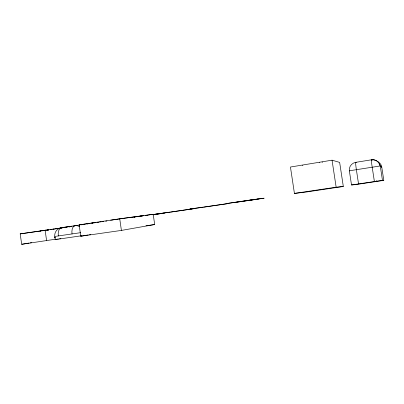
<?xml version="1.0" encoding="UTF-8"?>
<svg xmlns="http://www.w3.org/2000/svg" width="404" height="404" viewBox="0 0 404 404"><rect width="100%" height="100%" fill="white"/><g stroke="black" fill="none" stroke-linecap="round" stroke-linejoin="round"><path stroke-width="0.61" d="M58.055 229.058C55.202 230.962 54.065 234.734 55.045 237.971L54.883 236.885L55.227 239.547L56.762 239.375M349.511 170.766L380.088 165.983A7.61 7.474 -23.9 0 0 371.402 159.817L355.778 162.332A7.661 7.418 -12.6 0 0 349.364 170.852L351.515 184.971L355.419 184.618M55.257 239.537L56.105 239.37M381.563 167.054L381.24 167.135M351.531 184.961L382.426 180.351M383.739 180.381L383.265 180.462M121.412 230.421L154.687 224.528L153.192 214.282L119.73 218.796L79.144 224.882L80.77 236.214L121.412 230.421L119.73 218.796M55.136 236.355L55.641 236.32M80.77 236.214L88.218 234.931M89.461 234.714L90.703 234.502M56.51 239.304L58.363 238.986M59.595 238.779L60.832 238.572M64.711 227.427L20.2 233.871L21.675 244.294L55.767 239.183M21.675 244.294L29.073 243.056M30.305 242.849L31.537 242.642M332.043 160.181L290.446 167.029L294.425 193.42L305.873 192.067L343.314 186.481L339.648 162.403L332.043 160.181L336.148 187.183L343.314 186.481M190.016 209.004L189.769 209.045L228.386 203.52L227.927 203.596M258.525 199.005L246.122 200.667M142.264 215.862L142.763 215.776L120.564 218.766M194.374 208.605L194.688 208.555L155.202 214.226M81.724 235.739L57.514 239.274M93.142 222.841L91.718 223.069L92.001 223.053M155.328 214.186L170.387 212.166M155.131 214.433L155.54 214.367L152.621 214.756M30.956 232.29L29.184 232.583M382.633 180.563L355.954 184.542M141.188 216.034L139.183 216.337M193.693 208.711L171.008 212.08M227.341 203.687L203.964 207.161M257.742 199.127L255.99 199.394M80.578 232.679L56.318 236.229M93.344 222.811L95.208 222.528M64.448 227.528L63.655 227.649M154.368 214.554L152.889 214.782M235.017 202.323L232.305 202.742L240.158 201.737M110.671 220.21L112.065 220.003M40.339 230.886L43.001 230.492M55.823 228.821L61.943 227.906M130.987 217.564L132.209 217.382M134.047 217.105L135.269 216.923M136.491 216.741L137.713 216.554M50.515 229.644L51.742 229.462M52.975 229.275L54.343 229.043M55.439 228.906L57.282 228.634M58.514 228.447L62.206 227.896M68.978 226.881L70.21 226.7L68.998 226.831M133.951 217.165L135.194 216.978M136.431 216.791L137.673 216.605M139.537 216.327L143.885 215.675M145.122 215.494L153.192 214.282M54.131 229.073L52.838 229.265M294.425 193.42L336.148 187.183M255.358 199.49L240.733 201.657M153.136 214.776L164.292 213.11L152.449 214.721M112.267 219.973L117.412 219.221M43.071 230.482L48.707 229.866M51.51 229.462L50.04 229.674M117.721 219.175L120.19 218.822M145.985 225.775L154.687 224.528M47.778 229.997L47.354 230.058M47.581 229.836L48.015 229.775A5.489 4.702 83.1 0 1 48.066 230.265M20.2 233.871L40.4 231.027M41.642 230.856L43.092 230.684M44.132 230.507L46 230.25M47.425 230.083L48.662 229.911M79.522 225.043L61.519 227.684A7.651 6.626 82.2 0 0 58.636 228.977M80.982 224.841L82.426 224.644M83.86 224.447L84.81 224.316M87.153 223.993L88.082 223.867M70.109 226.498L61.519 227.684A7.651 4.267 82.3 0 0 58.333 235.941M70.604 226.432L72.074 226.23M73.528 226.028L74.967 225.831M76.396 225.634L77.81 225.437M65.938 227.255L67.16 227.088M146.213 215.569L147.46 215.403M92.567 222.978L95.728 222.548M96.975 222.377L98.217 222.205M99.465 222.038L101.333 221.781M102.576 221.614L103.823 221.442M105.686 221.185L106.934 221.018M79.144 224.882L90.37 223.346M91.622 223.175L92.87 223.003M94.117 222.831L95.985 222.579M97.233 222.407L98.48 222.235M190.077 209.019L203.232 207.262M349.364 170.852L349.712 170.917M356.389 162.575L355.778 162.332A7.423 0.52 81.2 0 0 356.348 169.534L358.54 183.881M380.265 165.993L381.74 166.978L383.795 180.371L382.472 180.346L380.265 165.993A7.792 7.484 -11.5 0 0 371.402 159.817A7.484 0.333 81.2 0 0 372.17 167.044L374.392 181.512M371.402 159.817L371.948 160.181M376.73 180.613L376.856 181.441M45.107 230.139L46.611 240.728M319.584 162.605A7.873 0.384 -9 0 1 319.761 162.58M322.16 162.206A7.873 0.384 -9 0 1 322.624 162.135M302.46 165.438A7.772 0.379 -8.9 0 1 302.798 165.377M377.573 161.706A7.277 6.984 -10.9 0 1 381.74 166.978M79.522 226.735A7.716 6.742 82.1 0 0 75.063 225.654A7.716 4.136 82.3 0 0 72.023 233.956M40.203 231.411A5.489 3.227 81.8 0 1 40.122 230.921M154.868 214.261L155.126 214.236L154.868 214.261M252.919 199.621L226.099 203.631L264.14 198.202L252.919 199.621"/></g></svg>
